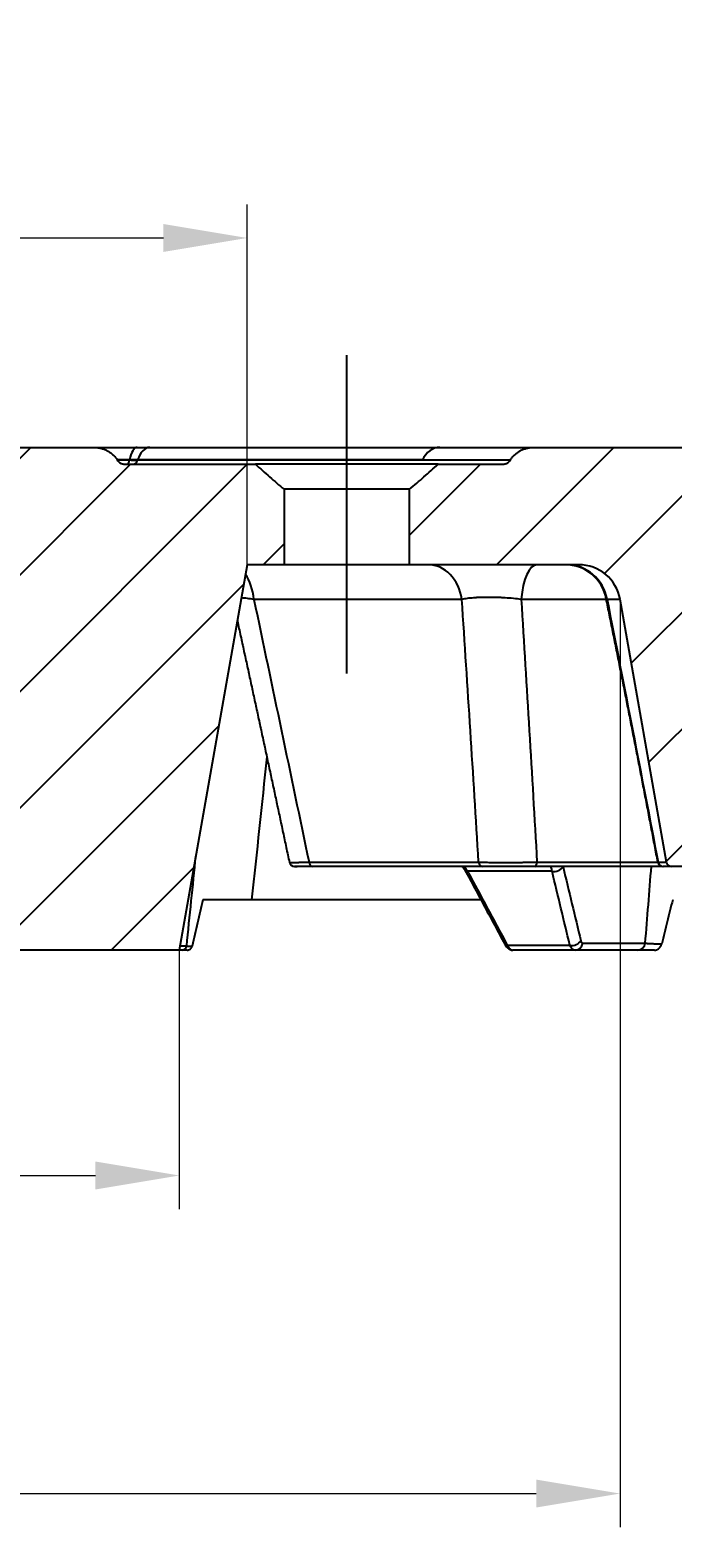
# Model space of a CAD drawing. Header units: millimetres. Extents: x -5 to 579, y 15 to 400.
# Drawn here: x 450 to 488.3, y 295.1 to 384.4 of the extents above; entities that cross this region are included whole.
import ezdxf

# ---------------------------------------------------------------- set-up
doc = ezdxf.new("R2010")
doc.units = ezdxf.units.MM
doc.layers.add('1', color=7, linetype='Continuous', true_color=0xffffff)
doc.styles.add('Arial', font='Arial')
doc.dimstyles.get("Standard").update_dxf_attribs({"dimtxt": 0.18, "dimasz": 0.18, "dimexe": 0.18, "dimexo": 0.0625, "dimgap": 0.09, "dimtad": 0, "dimtih": 1, "dimtoh": 1, "dimdec": 4, "dimzin": 0, "dimdsep": 46, "dimtxsty": 'Standard', "dimcen": 0.09, "dimadec": 0, "dimazin": 0, "dimtfac": 1, "dimtdec": 4, "dimtofl": 0, "dimtmove": 0, "dimatfit": 3, "dimfxl": 1, "dimtolj": 1, "dimtzin": 0, "dimarcsym": 0})

# ---------------------------------------------------------------- blocks, each defined once
blk = doc.blocks.new('_U5')
at = {"layer": '1', "color": 18, "linetype": 'Continuous', "lineweight": 13}
for p, q in [((404.811, 352.524), (404.811, 374.024)), ((462.922, 352.524), (462.922, 374.024)), ((409.811, 372.024), (457.922, 372.024))]:
    blk.add_line(p, q, dxfattribs=at)
at = {"layer": '1', "color": 18}
for points in [[(409.811, 372.857), (409.811, 371.19), (404.811, 372.024)], [(457.922, 371.19), (457.922, 372.857), (462.922, 372.024)]]:
    blk.add_solid(points, dxfattribs=at)
at = {"layer": 'Defpoints', "color": 0}
for p in [(462.922, 372.024), (404.811, 352.524), (462.922, 352.524)]:
    blk.add_point(p, dxfattribs=at)
at = {"layer": '1', "color": 18, "insert": (421.651, 384.155), "char_height": 7, "attachment_point": 1, "style": 'Arial'}
blk.add_mtext('\\A1;%%c58,1', dxfattribs=at)
blk = doc.blocks.new('_U7')
at = {"layer": '1', "color": 18, "linetype": 'Continuous', "lineweight": 13}
for p, q in [((408.866, 329.524), (408.866, 314.074)), ((458.866, 329.524), (458.866, 314.074)), ((413.866, 316.074), (453.866, 316.074))]:
    blk.add_line(p, q, dxfattribs=at)
at = {"layer": '1', "color": 18}
for points in [[(413.866, 316.907), (413.866, 315.241), (408.866, 316.074)], [(453.866, 315.241), (453.866, 316.907), (458.866, 316.074)]]:
    blk.add_solid(points, dxfattribs=at)
at = {"layer": 'Defpoints', "color": 0}
for p in [(408.866, 329.524), (458.866, 329.524), (458.866, 316.074)]:
    blk.add_point(p, dxfattribs=at)
at = {"layer": '1', "color": 18, "insert": (425.064, 327.106), "char_height": 7, "attachment_point": 1, "style": 'Arial'}
blk.add_mtext('\\A1;%%c50', dxfattribs=at)
blk = doc.blocks.new('_U12')
at = {"layer": '1', "color": 18, "linetype": 'Continuous', "lineweight": 13}
for p, q in [((382.557, 350.458), (382.557, 295.094)), ((485.175, 350.458), (485.175, 295.094)), ((387.557, 297.094), (480.175, 297.094))]:
    blk.add_line(p, q, dxfattribs=at)
at = {"layer": '1', "color": 18}
for points in [[(387.557, 297.927), (387.557, 296.261), (382.557, 297.094)], [(480.175, 296.261), (480.175, 297.927), (485.175, 297.094)]]:
    blk.add_solid(points, dxfattribs=at)
at = {"layer": 'Defpoints', "color": 0}
for p in [(382.557, 350.458), (485.175, 350.458), (485.175, 297.094)]:
    blk.add_point(p, dxfattribs=at)
at = {"layer": '1', "color": 18, "insert": (422.397, 309.001), "char_height": 7, "attachment_point": 1, "style": 'Arial'}
blk.add_mtext('\\A1;102,6', dxfattribs=at)

msp = doc.modelspace()

# ---------------------------------------------------------------- hatches: boundary and pattern name
at = {"layer": '1'}
h = msp.add_hatch(dxfattribs=at)
h.set_pattern_fill('ANSI31', color=256, scale=1.55, style=0)
edge = h.paths.add_edge_path(flags=0)
edge.add_line((534.337, 332.524), (531.175, 350.458))
edge.add_arc((528.713, 350.024), 2.5, 10, 90)
edge.add_line((528.713, 352.524), (500.019, 352.524))
edge.add_arc((500.019, 350.024), 2.5, 90, 170)
edge.add_line((497.557, 350.458), (494.821, 334.937))
edge.add_arc((494.328, 335.024), 0.5, 270, 350, ccw=False)
edge.add_line((494.328, 334.524), (488.236, 334.524))
edge.add_arc((488.236, 334.824), 0.3, 190, 270, ccw=False)
edge.add_line((487.941, 334.772), (485.175, 350.458))
edge.add_arc((482.713, 350.024), 2.5, 10, 90)
edge.add_line((482.713, 352.524), (472.608, 352.524))
edge.add_line((472.608, 352.524), (472.608, 357.024))
edge.add_spline(control_points=[(472.608, 357.024), (472.753, 357.146), (472.898, 357.268), (473.186, 357.515), (473.329, 357.639), (473.757, 358.015), (474.04, 358.269), (474.32, 358.524)], knot_values=[0, 0, 0, 0, 0.25, 0.25, 0.5, 0.5, 1, 1, 1, 1], degree=3, periodic=0)
edge.add_line((474.32, 358.524), (478.168, 358.524))
edge.add_spline(control_points=[(478.168, 358.524), (478.214, 358.524), (478.259, 358.53), (478.314, 358.543), (478.326, 358.546), (478.347, 358.553), (478.358, 358.557), (478.391, 358.569), (478.432, 358.588), (478.471, 358.612), (478.508, 358.638), (478.526, 358.653), (478.577, 358.7), (478.606, 358.735), (478.63, 358.774)], knot_values=[0, 0, 0, 0, 0.25, 0.25, 0.3125, 0.3125, 0.375, 0.375, 0.5, 0.625, 0.625, 0.75, 0.75, 1, 1, 1, 1], degree=3, periodic=0)
edge.add_spline(control_points=[(478.63, 358.774), (478.666, 358.833), (478.706, 358.889), (478.793, 358.994), (478.839, 359.043), (478.914, 359.113), (478.94, 359.136), (478.994, 359.179), (479.021, 359.2), (479.105, 359.26), (479.221, 359.331), (479.345, 359.388), (479.441, 359.425), (479.473, 359.436), (479.539, 359.457), (479.572, 359.466), (479.671, 359.491), (479.738, 359.503), (479.873, 359.52), (479.942, 359.524), (480.011, 359.524)], knot_values=[0, 0, 0, 0, 0.125, 0.125, 0.25, 0.25, 0.3125, 0.3125, 0.375, 0.375, 0.5, 0.625, 0.625, 0.6875, 0.6875, 0.75, 0.75, 0.875, 0.875, 1, 1, 1, 1], degree=3, periodic=0)
edge.add_line((480.011, 359.524), (513, 359.524))
edge.add_arc((513, 358.024), 1.5, 30, 90, ccw=False)
edge.add_arc((514.732, 359.024), 0.5, 210, 270)
edge.add_line((514.732, 358.524), (528, 358.524))
edge.add_arc((528, 359.024), 0.5, 270, 330)
edge.add_arc((529.732, 358.024), 1.5, 90, 150, ccw=False)
edge.add_line((529.732, 359.524), (546.366, 359.524))
edge.add_line((546.366, 359.524), (546.366, 353.075))
edge.add_line((546.366, 353.075), (543.879, 332.524))
edge.add_line((543.879, 332.524), (534.337, 332.524))
edge = h.paths.add_edge_path(flags=0)
edge.add_arc((339.732, 359.024), 0.5, 210, 270)
edge.add_line((339.732, 358.524), (353, 358.524))
edge.add_arc((353, 359.024), 0.5, 270, 330)
edge.add_arc((354.732, 358.024), 1.5, 90, 150, ccw=False)
edge.add_line((354.732, 359.524), (387.721, 359.524))
edge.add_spline(control_points=[(387.721, 359.524), (387.79, 359.524), (387.859, 359.52), (387.994, 359.503), (388.061, 359.491), (388.16, 359.466), (388.209, 359.453), (388.258, 359.436), (388.29, 359.425), (388.307, 359.419), (388.387, 359.388), (388.511, 359.331), (388.627, 359.26), (388.697, 359.21), (388.711, 359.2), (388.738, 359.179), (388.752, 359.168), (388.792, 359.136), (388.818, 359.113), (388.893, 359.043), (388.94, 358.994), (389.026, 358.889), (389.066, 358.833), (389.102, 358.774)], knot_values=[0, 0, 0, 0, 0.125, 0.125, 0.25, 0.25, 0.3125, 0.34375, 0.34375, 0.375, 0.375, 0.5, 0.625, 0.625, 0.65625, 0.65625, 0.6875, 0.6875, 0.75, 0.75, 0.875, 0.875, 1, 1, 1, 1], degree=3, periodic=0)
edge.add_spline(control_points=[(389.102, 358.774), (389.127, 358.735), (389.156, 358.7), (389.206, 358.653), (389.224, 358.638), (389.261, 358.612), (389.3, 358.588), (389.342, 358.569), (389.385, 358.553), (389.407, 358.546), (389.473, 358.53), (389.518, 358.524), (389.564, 358.524)], knot_values=[0, 0, 0, 0, 0.25, 0.25, 0.375, 0.375, 0.5, 0.625, 0.625, 0.75, 0.75, 1, 1, 1, 1], degree=3, periodic=0)
edge.add_line((389.564, 358.524), (393.412, 358.524))
edge.add_spline(control_points=[(393.412, 358.524), (393.692, 358.269), (393.975, 358.015), (394.402, 357.64), (394.546, 357.515), (394.834, 357.268), (394.979, 357.146), (395.124, 357.024)], knot_values=[0, 0, 0, 0, 0.5, 0.5, 0.75, 0.75, 1, 1, 1, 1], degree=3, periodic=0)
edge.add_line((395.124, 357.024), (395.124, 352.524))
edge.add_line((395.124, 352.524), (385.019, 352.524))
edge.add_arc((385.019, 350.024), 2.5, 90, 170)
edge.add_line((382.557, 350.458), (379.791, 334.772))
edge.add_arc((379.496, 334.824), 0.3, 270, 350, ccw=False)
edge.add_line((379.496, 334.524), (373.404, 334.524))
edge.add_arc((373.404, 335.024), 0.5, 190, 270, ccw=False)
edge.add_line((372.912, 334.937), (370.175, 350.458))
edge.add_arc((367.713, 350.024), 2.5, 10, 90)
edge.add_line((367.713, 352.524), (339.019, 352.524))
edge.add_arc((339.019, 350.024), 2.5, 90, 170)
edge.add_line((336.557, 350.458), (333.395, 332.524))
edge.add_line((333.395, 332.524), (323.853, 332.524))
edge.add_line((323.853, 332.524), (321.366, 353.075))
edge.add_line((321.366, 353.075), (321.366, 359.524))
edge.add_line((321.366, 359.524), (338, 359.524))
edge.add_arc((338, 358.024), 1.5, 30, 90, ccw=False)
edge = h.paths.add_edge_path(flags=0)
edge.add_line((404.32, 358.524), (412.103, 358.524))
edge.add_spline(control_points=[(412.103, 358.524), (412.149, 358.524), (412.194, 358.53), (412.25, 358.543), (412.261, 358.546), (412.282, 358.553), (412.293, 358.557), (412.325, 358.569), (412.367, 358.588), (412.405, 358.612), (412.443, 358.639), (412.461, 358.653), (412.511, 358.7), (412.54, 358.735), (412.564, 358.774)], knot_values=[0, 0, 0, 0, 0.25, 0.25, 0.3125, 0.3125, 0.375, 0.375, 0.5, 0.625, 0.625, 0.75, 0.75, 1, 1, 1, 1], degree=3, periodic=0)
edge.add_spline(control_points=[(412.564, 358.774), (412.6, 358.833), (412.64, 358.889), (412.727, 358.995), (412.774, 359.045), (412.838, 359.103), (412.85, 359.114), (412.876, 359.137), (412.89, 359.148), (412.93, 359.181), (412.958, 359.202), (413.042, 359.261), (413.1, 359.297), (413.221, 359.361), (413.283, 359.389), (413.38, 359.426), (413.413, 359.437), (413.478, 359.458), (413.512, 359.467), (413.611, 359.491), (413.746, 359.516), (413.883, 359.524), (413.952, 359.524)], knot_values=[0, 0, 0, 0, 0.125, 0.125, 0.25, 0.25, 0.28125, 0.28125, 0.3125, 0.3125, 0.375, 0.375, 0.5, 0.5, 0.625, 0.625, 0.6875, 0.6875, 0.75, 0.75, 0.875, 1, 1, 1, 1], degree=3, periodic=0)
edge.add_line((413.952, 359.524), (453.78, 359.524))
edge.add_spline(control_points=[(453.78, 359.524), (453.849, 359.524), (453.986, 359.516), (454.12, 359.491), (454.22, 359.467), (454.27, 359.453), (454.319, 359.437), (454.351, 359.426), (454.368, 359.42), (454.449, 359.389), (454.574, 359.333), (454.691, 359.261), (454.775, 359.202), (454.802, 359.181), (454.856, 359.137), (454.882, 359.114), (454.958, 359.044), (455.005, 358.995), (455.092, 358.889), (455.132, 358.833), (455.168, 358.774)], knot_values=[0, 0, 0, 0, 0.125, 0.25, 0.25, 0.3125, 0.34375, 0.34375, 0.375, 0.375, 0.5, 0.625, 0.625, 0.6875, 0.6875, 0.75, 0.75, 0.875, 0.875, 1, 1, 1, 1], degree=3, periodic=0)
edge.add_spline(control_points=[(455.168, 358.774), (455.192, 358.735), (455.221, 358.7), (455.272, 358.653), (455.289, 358.639), (455.327, 358.612), (455.365, 358.588), (455.407, 358.569), (455.439, 358.557), (455.45, 358.553), (455.472, 358.546), (455.483, 358.543), (455.538, 358.53), (455.583, 358.524), (455.629, 358.524)], knot_values=[0, 0, 0, 0, 0.25, 0.25, 0.375, 0.375, 0.5, 0.625, 0.625, 0.6875, 0.6875, 0.75, 0.75, 1, 1, 1, 1], degree=3, periodic=0)
edge.add_line((455.629, 358.524), (463.412, 358.524))
edge.add_spline(control_points=[(463.412, 358.524), (463.692, 358.269), (463.975, 358.015), (464.402, 357.64), (464.546, 357.515), (464.834, 357.268), (464.979, 357.146), (465.124, 357.024)], knot_values=[0, 0, 0, 0, 0.5, 0.5, 0.75, 0.75, 1, 1, 1, 1], degree=3, periodic=0)
edge.add_line((465.124, 357.024), (465.124, 352.524))
edge.add_line((465.124, 352.524), (462.922, 352.524))
edge.add_line((462.922, 352.524), (458.866, 329.524))
edge.add_line((458.866, 329.524), (448.866, 329.524))
edge.add_line((448.866, 329.524), (441.361, 342.524))
edge.add_line((441.361, 342.524), (426.372, 342.524))
edge.add_line((426.372, 342.524), (418.866, 329.524))
edge.add_line((418.866, 329.524), (408.866, 329.524))
edge.add_line((408.866, 329.524), (404.811, 352.524))
edge.add_line((404.811, 352.524), (402.608, 352.524))
edge.add_line((402.608, 352.524), (402.608, 357.024))
edge.add_spline(control_points=[(402.608, 357.024), (402.753, 357.146), (402.898, 357.268), (403.186, 357.515), (403.329, 357.639), (403.757, 358.015), (404.04, 358.269), (404.32, 358.524)], knot_values=[0, 0, 0, 0, 0.25, 0.25, 0.5, 0.5, 1, 1, 1, 1], degree=3, periodic=0)

# ---------------------------------------------------------------- linework, layer by layer
for p, q in [((468.866, 346.024), (468.866, 365.024)), ((413.952, 359.524), (453.78, 359.524)), ((480.011, 359.524), (513, 359.524)), ((455.629, 358.524), (463.412, 358.524)), ((474.32, 358.524), (463.412, 358.524)), ((474.32, 358.524), (478.168, 358.524)), ((478.63, 358.774), (478.63, 358.774)), ((472.633, 357.024), (465.093, 357.024)), ((465.124, 357.024), (465.124, 352.524)), ((472.608, 352.524), (472.608, 357.024)), ((462.922, 352.524), (458.866, 329.524)), ((465.124, 352.524), (462.922, 352.524)), ((468.866, 352.524), (465.124, 352.524)), ((472.608, 352.524), (468.866, 352.524)), ((482.713, 352.524), (472.608, 352.524)), ((475.731, 350.458), (463.321, 350.458)), ((484.338, 350.458), (479.279, 350.458)), ((485.175, 350.458), (484.401, 350.458)), ((487.941, 334.772), (485.175, 350.458)), ((466.611, 334.772), (476.736, 334.772)), ((476.97, 334.524), (466.789, 334.524)), ((481.116, 334.231), (476.073, 334.231)), ((487.617, 334.524), (480.102, 334.524)), ((480.216, 334.772), (487.411, 334.772)), ((487.449, 334.772), (487.941, 334.772)), ((488.236, 334.524), (487.742, 334.524)), ((494.328, 334.524), (488.236, 334.524)), ((476.924, 332.524), (463.186, 332.524)), ((458.91, 329.772), (459.31, 329.772)), ((478.446, 329.817), (482.181, 329.817)), ((482.948, 329.937), (486.68, 329.937)), ((458.866, 329.524), (448.866, 329.524)), ((459.037, 329.524), (458.866, 329.524)), ((482.493, 329.524), (478.777, 329.524)), ((486.225, 329.524), (482.493, 329.524))]:
    msp.add_line(p, q, dxfattribs=at)
for centre, radius, start, end in [((482.713, 350.024), 2.5, 10, 90), ((488.236, 334.824), 0.3, 190, 270)]:
    msp.add_arc(centre, radius, start, end, dxfattribs=at)
for centre, major_axis, ratio, start_param, end_param in [((456.361, 358.024), (0, -1.5), 0.356186, 3.141593, 4.188619), ((457.106, 358.024), (0, -1.5), 0.556106, 3.141593, 4.18879), ((474.418, 358.024), (0, -1.5), 0.796636, 3.141593, 4.18879), ((455.744, 359.024), (0, 0.5), 0.356145, 3.141593, 4.188619), ((456.143, 359.024), (0, 0.5), 0.556106, 3.141593, 4.18879), ((473.722, 350.024), (0, -2.5), 0.815948, 1.745329, 3.141593), ((480.227, 350.024), (0, -2.5), 0.384977, 3.141593, 4.537856), ((481.893, 350.024), (0, -2.5), 1, 1.759611, 3.141372), ((481.976, 350.024), (0, -2.5), 0.984911, 1.745329, 3.141593), ((461.907, 350.024), (0, -2.5), 0.574065, 1.745329, 2.45162), ((465.739, 334.824), (0, 0.3), 1, 1.793472, 3.141864), ((466.789, 334.824), (0, 0.3), 0.605541, 1.745329, 3.141593), ((476.181, 334.443), (-0.264, -0.142), 0.59645, 0.0001, 0.858841), ((476.97, 334.824), (0, 0.3), 0.792796, 1.745329, 3.141593), ((480.102, 334.824), (0, 0.3), 0.384977, 3.141593, 4.537856), ((481.318, 334.585), (0.486, 0.117), 0.714597, 4.118608, 5.718074), ((487.717, 334.824), (0, -0.3), 1, 4.908301, 6.28373), ((487.742, 334.824), (0, 0.3), 0.990908, 1.745329, 3.141593), ((459.037, 329.824), (0, 0.3), 0.924827, 3.141593, 4.537856), ((478.555, 330.029), (-0.264, -0.142), 0.596433, 6.282937, 7.140937), ((482.377, 330.171), (0.486, 0.116), 0.712318, 4.134572, 5.72017), ((482.493, 330.024), (0, 0.5), 0.924827, 3.141593, 4.537856), ((486.225, 330.024), (0, 0.5), 0.924827, 3.141593, 4.537856)]:
    msp.add_ellipse(centre, major_axis=major_axis, ratio=ratio, start_param=start_param, end_param=end_param, dxfattribs=at)
for points, knots in [([(453.78, 359.524), (453.849, 359.524), (453.986, 359.516), (454.12, 359.491), (454.22, 359.467), (454.27, 359.453), (454.319, 359.437), (454.351, 359.426), (454.368, 359.42), (454.449, 359.389), (454.574, 359.333), (454.691, 359.261), (454.775, 359.202), (454.802, 359.181), (454.856, 359.137), (454.882, 359.114), (454.958, 359.044), (455.005, 358.995), (455.092, 358.889), (455.132, 358.833), (455.168, 358.774)], [0, 0, 0, 0, 0.125, 0.25, 0.25, 0.3125, 0.34375, 0.34375, 0.375, 0.375, 0.5, 0.625, 0.625, 0.6875, 0.6875, 0.75, 0.75, 0.875, 0.875, 1, 1, 1, 1]), ([(453.898, 359.524), (454.075, 359.524), (454.252, 359.524), (454.485, 359.524), (454.54, 359.524), (454.65, 359.524), (454.705, 359.524), (454.87, 359.524), (454.979, 359.524), (455.305, 359.524), (455.52, 359.524), (455.945, 359.524), (456.155, 359.524), (456.361, 359.524)], [0, 0, 0, 0, 0.213424, 0.213424, 0.278972, 0.278972, 0.34452, 0.34452, 0.475616, 0.475616, 0.737808, 0.737808, 1, 1, 1, 1]), ([(457.106, 359.524), (457.92, 359.524), (458.726, 359.524), (460.321, 359.524), (461.109, 359.524), (462.665, 359.524), (463.433, 359.524), (464.946, 359.524), (465.691, 359.524), (467.156, 359.524), (467.877, 359.524), (468.76, 359.524), (468.936, 359.524), (469.285, 359.524), (469.805, 359.524), (470.314, 359.524), (471.319, 359.524), (471.969, 359.524), (473.227, 359.524), (473.835, 359.524), (474.418, 359.524)], [0, 0, 0, 0, 0.125, 0.125, 0.25, 0.25, 0.375, 0.375, 0.5, 0.5, 0.625, 0.625, 0.65625, 0.65625, 0.6875, 0.75, 0.75, 0.875, 0.875, 1, 1, 1, 1]), ([(474.418, 359.524), (474.883, 359.524), (475.331, 359.524), (475.98, 359.524), (476.191, 359.524), (476.503, 359.524), (476.605, 359.524), (476.808, 359.524), (476.908, 359.524), (477.402, 359.524), (477.776, 359.524), (478.481, 359.524), (478.811, 359.524), (479.424, 359.524), (479.706, 359.524), (479.978, 359.524), (479.995, 359.524), (480.011, 359.524)], [0, 0, 0, 0, 0.197477, 0.197477, 0.296216, 0.296216, 0.345585, 0.345585, 0.394954, 0.394954, 0.592432, 0.592432, 0.789909, 0.789909, 0.987386, 0.987386, 1, 1, 1, 1]), ([(478.63, 358.774), (478.666, 358.833), (478.706, 358.889), (478.793, 358.994), (478.839, 359.043), (478.914, 359.113), (478.94, 359.136), (478.994, 359.179), (479.021, 359.2), (479.105, 359.26), (479.221, 359.331), (479.345, 359.388), (479.441, 359.425), (479.473, 359.436), (479.539, 359.457), (479.572, 359.466), (479.671, 359.491), (479.738, 359.503), (479.873, 359.52), (479.942, 359.524), (480.011, 359.524)], [0, 0, 0, 0, 0.125, 0.125, 0.25, 0.25, 0.3125, 0.3125, 0.375, 0.375, 0.5, 0.625, 0.625, 0.6875, 0.6875, 0.75, 0.75, 0.875, 0.875, 1, 1, 1, 1]), ([(455.168, 358.774), (455.192, 358.735), (455.221, 358.7), (455.272, 358.653), (455.289, 358.639), (455.327, 358.612), (455.365, 358.588), (455.407, 358.569), (455.439, 358.557), (455.45, 358.553), (455.472, 358.546), (455.483, 358.543), (455.538, 358.53), (455.583, 358.524), (455.629, 358.524)], [0, 0, 0, 0, 0.25, 0.25, 0.375, 0.375, 0.5, 0.625, 0.625, 0.6875, 0.6875, 0.75, 0.75, 1, 1, 1, 1]), ([(455.899, 358.774), (455.783, 358.774), (455.666, 358.774), (455.429, 358.774), (455.309, 358.774), (455.182, 358.774), (455.176, 358.774), (455.169, 358.774)], [0, 0, 0, 0, 0.487241, 0.487241, 0.974481, 0.974481, 1, 1, 1, 1]), ([(455.174, 358.774), (455.178, 358.774), (455.183, 358.774), (455.308, 358.774), (455.428, 358.774), (455.666, 358.774), (455.783, 358.774), (455.899, 358.774)], [0, 0, 0, 0, 0.016716, 0.016716, 0.508358, 0.508358, 1, 1, 1, 1]), ([(473.384, 358.774), (472.81, 358.774), (472.214, 358.774), (470.978, 358.774), (470.34, 358.774), (469.353, 358.774), (469.019, 358.774), (468.512, 358.774), (468.256, 358.774), (467.999, 358.774), (467.826, 358.774), (467.74, 358.774), (466.959, 358.774), (466.251, 358.774), (464.812, 358.774), (464.08, 358.774), (462.595, 358.774), (461.841, 358.774), (460.313, 358.774), (459.539, 358.774), (457.973, 358.774), (457.182, 358.774), (456.383, 358.774)], [0, 0, 0, 0, 0.125, 0.125, 0.25, 0.25, 0.3125, 0.3125, 0.34375, 0.359375, 0.359375, 0.375, 0.375, 0.5, 0.5, 0.625, 0.625, 0.75, 0.75, 0.875, 0.875, 1, 1, 1, 1]), ([(456.383, 358.774), (457.181, 358.774), (457.97, 358.774), (459.53, 358.774), (460.301, 358.774), (461.823, 358.774), (462.573, 358.774), (464.053, 358.774), (464.782, 358.774), (466.216, 358.774), (466.921, 358.774), (468.304, 358.774), (468.982, 358.774), (469.728, 358.774), (469.81, 358.774), (469.975, 358.774), (470.221, 358.774), (470.789, 358.774), (471.265, 358.774), (472.201, 358.774), (472.804, 358.774), (473.384, 358.774)], [0, 0, 0, 0, 0.125, 0.125, 0.25, 0.25, 0.375, 0.375, 0.5, 0.5, 0.625, 0.625, 0.75, 0.75, 0.765625, 0.765625, 0.78125, 0.8125, 0.875, 0.875, 1, 1, 1, 1]), ([(463.412, 358.524), (463.692, 358.269), (463.975, 358.015), (464.402, 357.64), (464.546, 357.515), (464.834, 357.268), (464.978, 357.145), (465.124, 357.024)], [0, 0, 0, 0, 0.5, 0.5, 0.75, 0.75, 1, 1, 1, 1]), ([(472.608, 357.024), (472.753, 357.145), (472.898, 357.268), (473.186, 357.515), (473.329, 357.639), (473.757, 358.015), (474.04, 358.269), (474.32, 358.524)], [0, 0, 0, 0, 0.25, 0.25, 0.5, 0.5, 1, 1, 1, 1]), ([(473.384, 358.774), (473.835, 358.774), (474.271, 358.774), (474.9, 358.774), (475.105, 358.774), (475.406, 358.774), (475.506, 358.774), (475.702, 358.774), (475.799, 358.774), (476.276, 358.774), (476.638, 358.774), (477.317, 358.774), (477.635, 358.774), (478.18, 358.774), (478.414, 358.774), (478.63, 358.774)], [0, 0, 0, 0, 0.206005, 0.206005, 0.309008, 0.309008, 0.360509, 0.360509, 0.41201, 0.41201, 0.618015, 0.618015, 0.82402, 0.82402, 1, 1, 1, 1]), ([(478.168, 358.524), (478.214, 358.524), (478.259, 358.53), (478.314, 358.543), (478.326, 358.546), (478.347, 358.553), (478.358, 358.557), (478.391, 358.569), (478.432, 358.588), (478.471, 358.612), (478.508, 358.638), (478.526, 358.653), (478.577, 358.7), (478.606, 358.735), (478.63, 358.774)], [0, 0, 0, 0, 0.25, 0.25, 0.3125, 0.3125, 0.375, 0.375, 0.5, 0.625, 0.625, 0.75, 0.75, 1, 1, 1, 1]), ([(463.321, 350.458), (463.181, 350.477), (463.051, 350.493), (462.81, 350.522), (462.699, 350.534), (462.588, 350.546), (462.577, 350.547), (462.567, 350.548)], [0, 0, 0, 0, 0.474693, 0.474693, 0.949385, 0.949385, 1, 1, 1, 1]), ([(479.279, 350.458), (479.125, 350.477), (478.968, 350.493), (478.646, 350.522), (478.481, 350.534), (478.271, 350.547), (478.229, 350.549), (478.145, 350.554), (478.103, 350.556), (477.977, 350.561), (477.894, 350.565), (477.646, 350.572), (477.481, 350.575), (477.278, 350.575), (477.238, 350.575), (477.158, 350.574), (477.118, 350.574), (477.001, 350.572), (476.849, 350.568), (476.703, 350.562), (476.595, 350.556), (476.56, 350.554), (476.49, 350.549), (476.456, 350.547), (476.286, 350.534), (476.161, 350.522), (475.931, 350.493), (475.826, 350.477), (475.731, 350.458)], [0, 0, 0, 0, 0.125, 0.125, 0.25, 0.25, 0.28125, 0.28125, 0.3125, 0.3125, 0.375, 0.375, 0.5, 0.5, 0.53125, 0.53125, 0.5625, 0.5625, 0.625, 0.6875, 0.6875, 0.71875, 0.71875, 0.75, 0.75, 0.875, 0.875, 1, 1, 1, 1]), ([(484.401, 350.458), (484.368, 350.477), (484.35, 350.493), (484.346, 350.508), (484.345, 350.509), (484.345, 350.509)], [0, 0, 0, 0, 0.968169, 0.968169, 1, 1, 1, 1]), ([(465.445, 334.761), (465.445, 334.761), (465.446, 334.761), (465.447, 334.76), (465.452, 334.76), (465.476, 334.759), (465.505, 334.759), (465.558, 334.759), (465.569, 334.759), (465.594, 334.759), (465.607, 334.759), (465.648, 334.759), (465.678, 334.76), (465.778, 334.76), (465.856, 334.761), (465.969, 334.763), (465.992, 334.763), (466.04, 334.763), (466.114, 334.764), (466.194, 334.766), (466.277, 334.767), (466.305, 334.767), (466.363, 334.768), (466.393, 334.769), (466.483, 334.77), (466.546, 334.771), (466.611, 334.772)], [0, 0, 0, 0, 0.014513, 0.014513, 0.104103, 0.104103, 0.283282, 0.283282, 0.328077, 0.328077, 0.372872, 0.372872, 0.462462, 0.462462, 0.641641, 0.641641, 0.686436, 0.686436, 0.731231, 0.820821, 0.820821, 0.865615, 0.865615, 0.91041, 0.91041, 1, 1, 1, 1]), ([(466.789, 334.524), (466.673, 334.524), (466.565, 334.524), (466.415, 334.524), (466.367, 334.524), (466.299, 334.524), (466.277, 334.524), (466.233, 334.524), (466.212, 334.524), (466.11, 334.524), (466.039, 334.524), (465.949, 334.524), (465.921, 334.524), (465.884, 334.524), (465.872, 334.524), (465.85, 334.524), (465.84, 334.524), (465.792, 334.524), (465.766, 334.524), (465.745, 334.524), (465.74, 334.524), (465.738, 334.524), (465.739, 334.524), (465.74, 334.524), (465.742, 334.524), (465.754, 334.524), (465.775, 334.524), (465.833, 334.524), (465.865, 334.524), (465.903, 334.524)], [0, 0, 0, 0, 0.128798, 0.128798, 0.193197, 0.193197, 0.225396, 0.225396, 0.257596, 0.257596, 0.386394, 0.386394, 0.450792, 0.450792, 0.482992, 0.482992, 0.515191, 0.515191, 0.643989, 0.643989, 0.708388, 0.708388, 0.740588, 0.740588, 0.772787, 0.772787, 0.901585, 0.901585, 1, 1, 1, 1]), ([(475.741, 334.529), (475.741, 334.529), (475.739, 334.525), (475.782, 334.507), (475.874, 334.384), (475.934, 334.27), (475.963, 334.209)], [0, 0, 0, 0, 0.017405, 0.362807, 0.705031, 1, 1, 1, 1]), ([(475.77, 334.524), (475.781, 334.524), (475.793, 334.523), (475.81, 334.518), (475.816, 334.516), (475.829, 334.511), (475.835, 334.508), (475.865, 334.492), (475.891, 334.474), (475.923, 334.442), (475.93, 334.436), (475.943, 334.422), (475.95, 334.414), (475.969, 334.391), (475.982, 334.374), (476.022, 334.32), (476.047, 334.278), (476.073, 334.231)], [0, 0, 0, 0, 0.125, 0.125, 0.1875, 0.1875, 0.25, 0.25, 0.5, 0.5, 0.5625, 0.5625, 0.625, 0.625, 0.75, 0.75, 1, 1, 1, 1]), ([(476.073, 334.231), (476.149, 334.09), (476.225, 333.948), (476.605, 333.241), (476.909, 332.676), (477.624, 331.346), (478.035, 330.581), (478.446, 329.817)], [0, 0, 0, 0, 0.096092, 0.096092, 0.480459, 0.480459, 1, 1, 1, 1]), ([(476.736, 334.772), (476.836, 334.77), (476.944, 334.768), (477.178, 334.765), (477.304, 334.763), (477.456, 334.762), (477.473, 334.762), (477.507, 334.762), (477.559, 334.761), (477.611, 334.761), (477.717, 334.76), (477.788, 334.76), (478.007, 334.759), (478.159, 334.759), (478.354, 334.759), (478.394, 334.759), (478.473, 334.759), (478.513, 334.759), (478.632, 334.759), (478.711, 334.76), (478.951, 334.76), (479.111, 334.761), (479.313, 334.763), (479.354, 334.763), (479.434, 334.763), (479.475, 334.764), (479.595, 334.765), (479.674, 334.766), (479.792, 334.767), (479.831, 334.767), (479.91, 334.768), (479.949, 334.769), (480.065, 334.77), (480.141, 334.771), (480.216, 334.772)], [0, 0, 0, 0, 0.125, 0.125, 0.25, 0.25, 0.265625, 0.265625, 0.28125, 0.3125, 0.3125, 0.375, 0.375, 0.5, 0.5, 0.53125, 0.53125, 0.5625, 0.5625, 0.625, 0.625, 0.75, 0.75, 0.78125, 0.78125, 0.8125, 0.8125, 0.875, 0.875, 0.90625, 0.90625, 0.9375, 0.9375, 1, 1, 1, 1]), ([(480.102, 334.524), (479.967, 334.524), (479.829, 334.524), (479.617, 334.524), (479.546, 334.524), (479.438, 334.524), (479.402, 334.524), (479.329, 334.524), (479.292, 334.524), (479.11, 334.524), (478.966, 334.524), (478.75, 334.524), (478.678, 334.524), (478.571, 334.524), (478.535, 334.524), (478.464, 334.524), (478.428, 334.524), (478.251, 334.524), (478.115, 334.524), (477.918, 334.524), (477.853, 334.524), (477.758, 334.524), (477.727, 334.524), (477.664, 334.524), (477.633, 334.524), (477.481, 334.524), (477.368, 334.524), (477.157, 334.524), (477.06, 334.524), (476.97, 334.524)], [0, 0, 0, 0, 0.125, 0.125, 0.1875, 0.1875, 0.21875, 0.21875, 0.25, 0.25, 0.375, 0.375, 0.4375, 0.4375, 0.46875, 0.46875, 0.5, 0.5, 0.625, 0.625, 0.6875, 0.6875, 0.71875, 0.71875, 0.75, 0.75, 0.875, 0.875, 1, 1, 1, 1]), ([(481.116, 334.231), (481.114, 334.254), (481.111, 334.276), (481.105, 334.318), (481.102, 334.337), (481.09, 334.391), (481.08, 334.422), (481.061, 334.46), (481.054, 334.471), (481.04, 334.49), (481.032, 334.498), (481.008, 334.517), (480.99, 334.524), (480.969, 334.524)], [0, 0, 0, 0, 0.125, 0.125, 0.25, 0.25, 0.5, 0.5, 0.625, 0.625, 0.75, 0.75, 1, 1, 1, 1]), ([(487.423, 334.767), (487.423, 334.767), (487.423, 334.768), (487.423, 334.768), (487.425, 334.769), (487.431, 334.77), (487.438, 334.771), (487.449, 334.772)], [0, 0, 0, 0, 0.092697, 0.092697, 0.395131, 0.395131, 1, 1, 1, 1]), ([(460.281, 332.524), (460.165, 332.066), (460.053, 331.607), (459.84, 330.687), (459.737, 330.225), (459.638, 329.763)], [0, 0, 0, 0, 0.5, 0.5, 1, 1, 1, 1]), ([(463.186, 332.524), (463.06, 332.524), (462.806, 332.524), (462.547, 332.524), (462.352, 332.524), (462.286, 332.524), (462.188, 332.524), (462.155, 332.524), (462.089, 332.524), (462.057, 332.524), (461.894, 332.524), (461.766, 332.524), (461.513, 332.524), (461.389, 332.524), (461.236, 332.524), (461.205, 332.524), (461.144, 332.524), (461.054, 332.524), (460.967, 332.524), (460.796, 332.524), (460.686, 332.524), (460.529, 332.524), (460.477, 332.524), (460.402, 332.524), (460.377, 332.524), (460.328, 332.524), (460.304, 332.524), (460.281, 332.524)], [0, 0, 0, 0, 0.125, 0.25, 0.25, 0.3125, 0.3125, 0.34375, 0.34375, 0.375, 0.375, 0.5, 0.5, 0.625, 0.625, 0.65625, 0.65625, 0.6875, 0.75, 0.75, 0.875, 0.875, 0.9375, 0.9375, 0.96875, 0.96875, 1, 1, 1, 1]), ([(488.322, 332.524), (488.205, 332.089), (488.091, 331.652), (487.871, 330.776), (487.764, 330.337), (487.66, 329.897)], [0, 0, 0, 0, 0.5, 0.5, 1, 1, 1, 1]), ([(459.31, 329.772), (459.353, 329.77), (459.402, 329.769), (459.471, 329.767), (459.485, 329.766), (459.514, 329.766), (459.558, 329.765), (459.605, 329.764), (459.638, 329.763)], [0, 0, 0, 0, 0.5, 0.5, 0.625, 0.625, 0.75, 1, 1, 1, 1]), ([(459.337, 329.524), (459.354, 329.524), (459.388, 329.527), (459.421, 329.535), (459.446, 329.544), (459.454, 329.547), (459.47, 329.553), (459.477, 329.557), (459.5, 329.569), (459.514, 329.579), (459.535, 329.595), (459.542, 329.6), (459.554, 329.612), (459.561, 329.618), (459.578, 329.637), (459.589, 329.651), (459.603, 329.673), (459.607, 329.681), (459.615, 329.697), (459.619, 329.704), (459.629, 329.729), (459.634, 329.746), (459.638, 329.763)], [0, 0, 0, 0, 0.125, 0.25, 0.25, 0.3125, 0.3125, 0.375, 0.375, 0.5, 0.5, 0.5625, 0.5625, 0.625, 0.625, 0.75, 0.75, 0.8125, 0.8125, 0.875, 0.875, 1, 1, 1, 1]), ([(478.293, 329.892), (478.312, 329.852), (478.378, 329.735), (478.503, 329.608), (478.664, 329.525), (478.752, 329.53), (478.776, 329.533)], [0, 0, 0, 0, 0.188911, 0.598416, 0.890791, 1, 1, 1, 1]), ([(478.446, 329.817), (478.471, 329.77), (478.497, 329.729), (478.537, 329.675), (478.551, 329.658), (478.571, 329.635), (478.578, 329.627), (478.593, 329.613), (478.6, 329.606), (478.635, 329.575), (478.663, 329.556), (478.699, 329.54), (478.706, 329.537), (478.72, 329.533), (478.727, 329.531), (478.749, 329.526), (478.763, 329.524), (478.777, 329.524)], [0, 0, 0, 0, 0.25, 0.25, 0.375, 0.375, 0.4375, 0.4375, 0.5, 0.5, 0.75, 0.75, 0.8125, 0.8125, 0.875, 0.875, 1, 1, 1, 1]), ([(482.493, 329.524), (482.461, 329.524), (482.431, 329.531), (482.388, 329.55), (482.373, 329.558), (482.345, 329.577), (482.331, 329.588), (482.291, 329.625), (482.266, 329.656), (482.232, 329.71), (482.221, 329.73), (482.2, 329.772), (482.19, 329.794), (482.181, 329.817)], [0, 0, 0, 0, 0.25, 0.25, 0.375, 0.375, 0.5, 0.5, 0.75, 0.75, 0.875, 0.875, 1, 1, 1, 1]), ([(482.833, 330.084), (482.838, 330.061), (482.845, 330.04), (482.861, 330.004), (482.869, 329.988), (482.884, 329.969), (482.889, 329.964), (482.9, 329.954), (482.906, 329.95), (482.923, 329.941), (482.935, 329.937), (482.948, 329.937)], [0, 0, 0, 0, 0.25, 0.25, 0.5, 0.5, 0.625, 0.625, 0.75, 0.75, 1, 1, 1, 1]), ([(486.68, 329.937), (486.706, 329.935), (486.734, 329.933), (486.793, 329.928), (486.825, 329.926), (486.926, 329.92), (487.001, 329.917), (487.165, 329.91), (487.254, 329.907), (487.375, 329.903), (487.4, 329.902), (487.45, 329.901), (487.526, 329.899), (487.606, 329.898), (487.66, 329.897)], [0, 0, 0, 0, 0.125, 0.125, 0.25, 0.25, 0.5, 0.5, 0.75, 0.75, 0.8125, 0.8125, 0.875, 1, 1, 1, 1]), ([(487.23, 329.524), (487.254, 329.524), (487.301, 329.529), (487.347, 329.541), (487.382, 329.554), (487.393, 329.559), (487.415, 329.57), (487.426, 329.575), (487.458, 329.594), (487.478, 329.609), (487.507, 329.633), (487.516, 329.642), (487.535, 329.66), (487.543, 329.67), (487.569, 329.7), (487.584, 329.721), (487.605, 329.755), (487.611, 329.767), (487.624, 329.792), (487.629, 329.804), (487.645, 329.843), (487.653, 329.869), (487.66, 329.897)], [0, 0, 0, 0, 0.125, 0.25, 0.25, 0.3125, 0.3125, 0.375, 0.375, 0.5, 0.5, 0.5625, 0.5625, 0.625, 0.625, 0.75, 0.75, 0.8125, 0.8125, 0.875, 0.875, 1, 1, 1, 1]), ([(459.337, 329.524), (459.308, 329.524), (459.279, 329.524), (459.225, 329.524), (459.198, 329.524), (459.123, 329.524), (459.078, 329.524), (459.037, 329.524)], [0, 0, 0, 0, 0.25, 0.25, 0.5, 0.5, 1, 1, 1, 1]), ([(487.23, 329.524), (487.175, 329.524), (487.121, 329.524), (487.016, 329.524), (486.965, 329.524), (486.819, 329.524), (486.637, 329.524), (486.483, 329.524), (486.395, 329.524), (486.378, 329.524), (486.345, 329.524), (486.296, 329.524), (486.252, 329.524), (486.225, 329.524)], [0, 0, 0, 0, 0.125, 0.125, 0.25, 0.25, 0.5, 0.75, 0.75, 0.8125, 0.8125, 0.875, 1, 1, 1, 1])]:
    msp.add_open_spline(points, degree=3, knots=knots, dxfattribs=at)
for points, degree in [([(456.361, 359.524), (456.493, 359.524), (456.748, 359.524), (456.989, 359.524), (457.106, 359.524)], 3), ([(456.383, 358.774), (456.308, 358.777), (456.152, 358.779), (455.985, 358.777), (455.899, 358.774)], 3), ([(455.899, 358.774), (455.899, 358.774), (455.899, 358.774), (455.899, 358.774)], 3), ([(455.899, 358.774), (455.984, 358.773), (456.15, 358.772), (456.307, 358.773), (456.383, 358.774)], 3), ([(463.321, 350.458), (464.421, 345.231), (465.517, 340.002), (466.611, 334.772)], 3), ([(476.736, 334.772), (476.415, 340.002), (476.08, 345.231), (475.731, 350.458)], 3), ([(479.279, 350.458), (479.605, 345.231), (479.917, 340.003), (480.216, 334.772)], 3), ([(484.331, 350.491), (485.926, 342.635), (487.412, 334.763)], 2), ([(484.401, 350.458), (485.429, 345.231), (486.445, 340.002), (487.449, 334.772)], 3), ([(462.333, 349.175), (463.905, 341.971), (465.441, 334.755)], 2), ([(464.092, 341.049), (463.791, 338.208), (463.489, 335.366), (463.186, 332.524)], 3), ([(459.31, 329.772), (459.493, 331.561), (459.676, 333.351), (459.858, 335.14)], 3), ([(475.917, 334.301), (478.291, 329.887)], 1), ([(482.181, 329.817), (481.827, 331.291), (481.472, 332.763), (481.116, 334.231)], 3), ([(481.773, 334.498), (482.128, 333.03), (482.481, 331.558), (482.833, 330.084)], 3), ([(486.68, 329.937), (486.803, 331.467), (486.924, 332.997), (487.045, 334.526)], 3)]:
    msp.add_open_spline(points, degree=degree, dxfattribs=at)

# ---------------------------------------------------------------- dimensions: what is measured, and where the dimension line sits
for base, p1, p2, override, picture, middle in [((462.922, 372.024), (404.811, 352.524), (462.922, 352.524), {"dimtxt": 7, "dimasz": 5, "dimexe": 2, "dimexo": 0, "dimgap": 3.5, "dimtad": 1, "dimtih": 0, "dimtoh": 0, "dimdec": 1, "dimlfac": 1, "dimzin": 8, "dimdsep": 44, "dimlunit": 2, "dimpost": '%%c<>', "dimtxsty": 'Arial', "dimsah": 1, "dimse1": 0, "dimse2": 0, "dimsd1": 0, "dimsd2": 0, "dimclrd": 18, "dimclre": 18, "dimclrt": 18, "dimtol": 0, "dimtm": -0.1, "dimtfac": 0.357143, "dimtdec": 2, "dimtofl": 1, "dimtmove": 0, "dimtzin": 8, "dimlwd": 13, "dimlwe": 13}, '_U5', (433.866, 372.024)), ((485.175, 297.094), (382.557, 350.458), (485.175, 350.458), {"dimtxt": 7, "dimasz": 5, "dimexe": 2, "dimexo": 0, "dimgap": 3.5, "dimtad": 1, "dimtih": 1, "dimtoh": 0, "dimdec": 1, "dimlfac": 1, "dimzin": 8, "dimdsep": 44, "dimlunit": 2, "dimtxsty": 'Arial', "dimsah": 1, "dimse1": 0, "dimse2": 0, "dimsd1": 0, "dimsd2": 0, "dimclrd": 18, "dimclre": 18, "dimclrt": 18, "dimtol": 0, "dimtm": -0.1, "dimtfac": 0.357143, "dimtdec": 2, "dimtofl": 1, "dimtmove": 0, "dimtzin": 8, "dimlwd": 13, "dimlwe": 13}, '_U12', (433.866, 297.094)), ((458.866, 316.074), (408.866, 329.524), (458.866, 329.524), {"dimtxt": 7, "dimasz": 5, "dimexe": 2, "dimexo": 0, "dimgap": 3.5, "dimtad": 1, "dimtih": 0, "dimtoh": 0, "dimdec": 1, "dimlfac": 1, "dimzin": 8, "dimdsep": 44, "dimlunit": 2, "dimpost": '%%c<>', "dimtxsty": 'Arial', "dimsah": 1, "dimse1": 0, "dimse2": 0, "dimsd1": 0, "dimsd2": 0, "dimclrd": 18, "dimclre": 18, "dimclrt": 18, "dimtol": 0, "dimtm": -0.1, "dimtfac": 0.357143, "dimtdec": 2, "dimtofl": 1, "dimtmove": 0, "dimtzin": 8, "dimlwd": 13, "dimlwe": 13}, '_U7', (433.866, 316.074))]:
    dim = msp.add_linear_dim(base=base, p1=p1, p2=p2, dimstyle='Standard', override=override, dxfattribs=at)
    dim.commit()
    dim.dimension.update_dxf_attribs({"geometry": picture, "text_midpoint": middle, "dimtype": 160})

doc.saveas('drawing.dxf')
